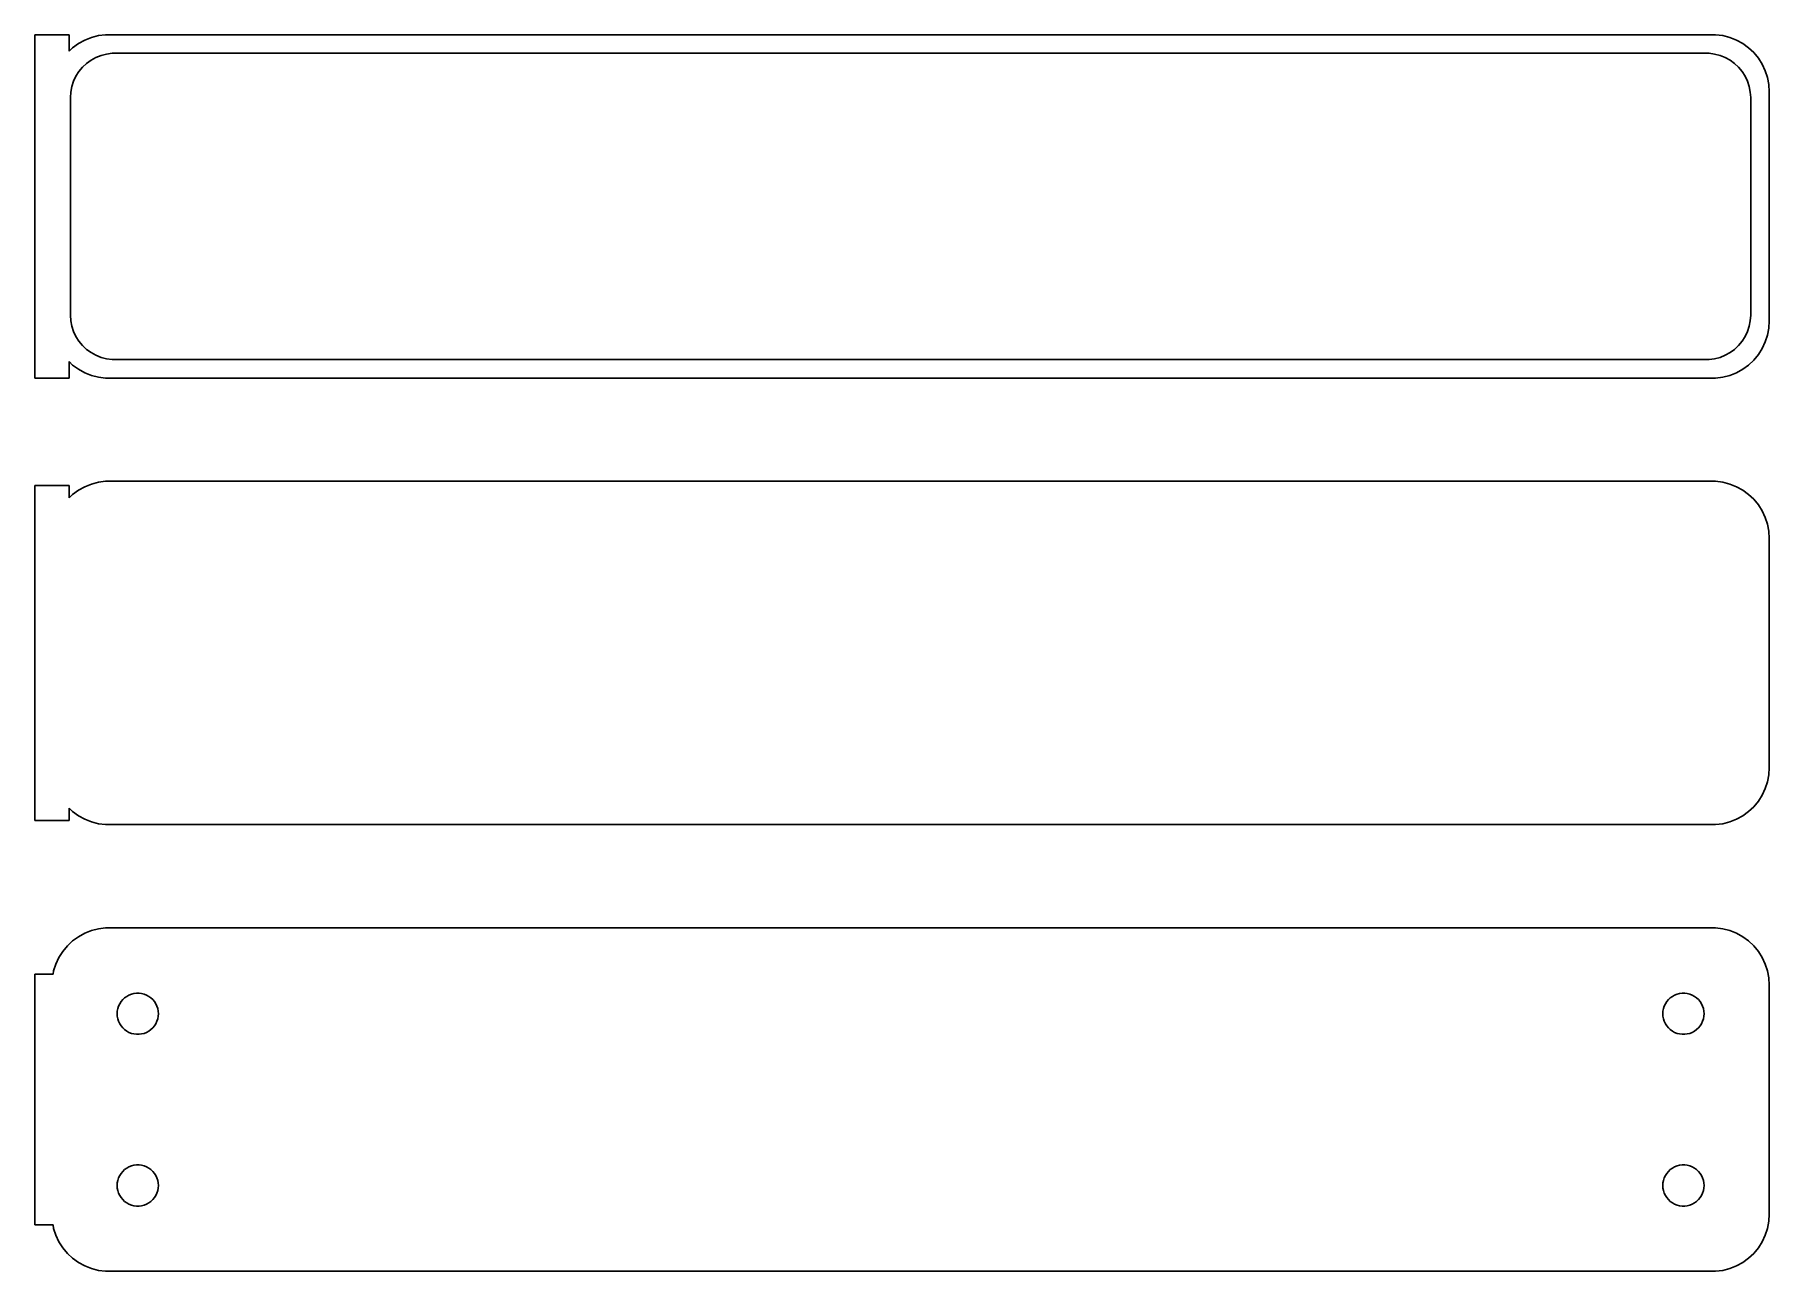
# Model space of a CAD drawing. Header units: metres. Extents: x -76 to 75, y 63 to 171.
import ezdxf

# ---------------------------------------------------------------- set-up
doc = ezdxf.new("R2010")
doc.units = ezdxf.units.M

msp = doc.modelspace()

# ---------------------------------------------------------------- linework, layer by layer
for p, q in [((-73.5, 170.99), (-76.5, 170.99)), ((-76.5, 170.99), (-76.5, 141.01)), ((-73.5, 169.559), (-73.5, 170.99)), ((-73.1871, 169.853), (-73.5, 169.559)), ((-72.6791, 170.222), (-73.1871, 169.853)), ((-72.1289, 170.524), (-72.6791, 170.222)), ((-71.5451, 170.755), (-72.1289, 170.524)), ((-70.9369, 170.911), (-71.5451, 170.755)), ((-70.3139, 170.99), (-70.9369, 170.911)), ((70.3139, 170.99), (-70.3139, 170.99)), ((70.9369, 170.911), (70.3139, 170.99)), ((71.5451, 170.755), (70.9369, 170.911)), ((72.1289, 170.524), (71.5451, 170.755)), ((72.6791, 170.222), (72.1289, 170.524)), ((73.1871, 169.853), (72.6791, 170.222)), ((73.6448, 169.423), (73.1871, 169.853)), ((-72.323, 168.151), (-71.9685, 168.484)), ((-71.9685, 168.484), (-71.5751, 168.77)), ((-71.5751, 168.77), (-71.1489, 169.004)), ((-71.1489, 169.004), (-70.6967, 169.183)), ((-70.6967, 169.183), (-70.2256, 169.304)), ((-70.2256, 169.304), (-69.7432, 169.365)), ((-69.7432, 169.365), (69.7432, 169.365)), ((69.7432, 169.365), (70.2256, 169.304)), ((70.2256, 169.304), (70.6967, 169.183)), ((70.6967, 169.183), (71.1489, 169.004)), ((71.1489, 169.004), (71.5751, 168.77)), ((71.5751, 168.77), (71.9685, 168.484)), ((71.9685, 168.484), (72.323, 168.151)), ((74.0451, 168.939), (73.6448, 169.423)), ((74.3815, 168.409), (74.0451, 168.939)), ((74.6489, 167.841), (74.3815, 168.409)), ((-73.251, 166.463), (-73.1007, 166.926)), ((-73.1007, 166.926), (-72.8936, 167.366)), ((-72.8936, 167.366), (-72.633, 167.776)), ((-72.633, 167.776), (-72.323, 168.151)), ((72.323, 168.151), (72.633, 167.776)), ((72.633, 167.776), (72.8936, 167.366)), ((72.8936, 167.366), (73.1007, 166.926)), ((73.1007, 166.926), (73.251, 166.463)), ((74.8429, 167.243), (74.6489, 167.841)), ((74.9606, 166.627), (74.8429, 167.243)), ((-73.3726, 165.5), (-73.3421, 165.985)), ((-73.3726, 146.5), (-73.3726, 165.5)), ((-73.3421, 165.985), (-73.251, 166.463)), ((73.251, 166.463), (73.3421, 165.985)), ((73.3421, 165.985), (73.3726, 165.5)), ((73.3726, 165.5), (73.3726, 146.5)), ((75, 166), (74.9606, 166.627)), ((75, 146), (75, 166)), ((-73.3421, 146.015), (-73.3726, 146.5)), ((-73.251, 145.537), (-73.3421, 146.015)), ((-73.1007, 145.074), (-73.251, 145.537)), ((73.251, 145.537), (73.1007, 145.074)), ((73.3421, 146.015), (73.251, 145.537)), ((73.3726, 146.5), (73.3421, 146.015)), ((74.9606, 145.373), (75, 146)), ((-72.8936, 144.634), (-73.1007, 145.074)), ((-72.633, 144.224), (-72.8936, 144.634)), ((-72.323, 143.849), (-72.633, 144.224)), ((72.633, 144.224), (72.323, 143.849)), ((72.8936, 144.634), (72.633, 144.224)), ((73.1007, 145.074), (72.8936, 144.634)), ((74.3815, 143.591), (74.6489, 144.159)), ((74.6489, 144.159), (74.8429, 144.757)), ((74.8429, 144.757), (74.9606, 145.373)), ((-73.5, 142.441), (-73.1871, 142.147)), ((-73.5, 141.01), (-73.5, 142.441)), ((-71.9685, 143.516), (-72.323, 143.849)), ((-71.5751, 143.23), (-71.9685, 143.516)), ((-71.1489, 142.996), (-71.5751, 143.23)), ((-70.6967, 142.817), (-71.1489, 142.996)), ((-70.2256, 142.696), (-70.6967, 142.817)), ((-69.7432, 142.635), (-70.2256, 142.696)), ((69.7432, 142.635), (-69.7432, 142.635)), ((70.2256, 142.696), (69.7432, 142.635)), ((70.6967, 142.817), (70.2256, 142.696)), ((71.1489, 142.996), (70.6967, 142.817)), ((71.5751, 143.23), (71.1489, 142.996)), ((71.9685, 143.516), (71.5751, 143.23)), ((72.323, 143.849), (71.9685, 143.516)), ((73.1871, 142.147), (73.6448, 142.577)), ((73.6448, 142.577), (74.0451, 143.061)), ((74.0451, 143.061), (74.3815, 143.591)), ((-76.5, 141.01), (-73.5, 141.01)), ((-73.1871, 142.147), (-72.6791, 141.778)), ((-72.6791, 141.778), (-72.1289, 141.476)), ((-72.1289, 141.476), (-71.5451, 141.245)), ((-71.5451, 141.245), (-70.9369, 141.089)), ((-70.9369, 141.089), (-70.3139, 141.01)), ((-70.3139, 141.01), (70.3139, 141.01)), ((70.3139, 141.01), (70.9369, 141.089)), ((70.9369, 141.089), (71.5451, 141.245)), ((71.5451, 141.245), (72.1289, 141.476)), ((72.1289, 141.476), (72.6791, 141.778)), ((72.6791, 141.778), (73.1871, 142.147)), ((-70.9369, 131.911), (-71.5451, 131.755)), ((-70.3139, 131.99), (-70.9369, 131.911)), ((70.3139, 131.99), (-70.3139, 131.99)), ((70.9369, 131.911), (70.3139, 131.99)), ((71.5451, 131.755), (70.9369, 131.911)), ((-73.5, 131.615), (-76.5, 131.615)), ((-76.5, 131.615), (-76.5, 102.385)), ((-73.5, 130.559), (-73.5, 131.615)), ((-73.1871, 130.853), (-73.5, 130.559)), ((-72.6791, 131.222), (-73.1871, 130.853)), ((-72.1289, 131.524), (-72.6791, 131.222)), ((-71.5451, 131.755), (-72.1289, 131.524)), ((72.1289, 131.524), (71.5451, 131.755)), ((72.6791, 131.222), (72.1289, 131.524)), ((73.1871, 130.853), (72.6791, 131.222)), ((73.6448, 130.423), (73.1871, 130.853)), ((74.0451, 129.939), (73.6448, 130.423)), ((74.3815, 129.409), (74.0451, 129.939)), ((74.6489, 128.841), (74.3815, 129.409)), ((74.8429, 128.243), (74.6489, 128.841)), ((74.9606, 127.627), (74.8429, 128.243)), ((75, 127), (74.9606, 127.627)), ((75, 107), (75, 127)), ((74.8429, 105.757), (74.9606, 106.373)), ((74.9606, 106.373), (75, 107)), ((74.0451, 104.061), (74.3815, 104.591)), ((74.3815, 104.591), (74.6489, 105.159)), ((74.6489, 105.159), (74.8429, 105.757)), ((-73.5, 102.385), (-73.5, 103.441)), ((-73.5, 103.441), (-73.1871, 103.147)), ((-73.1871, 103.147), (-72.6791, 102.778)), ((72.6791, 102.778), (73.1871, 103.147)), ((73.1871, 103.147), (73.6448, 103.577)), ((73.6448, 103.577), (74.0451, 104.061)), ((-76.5, 102.385), (-73.5, 102.385)), ((-72.6791, 102.778), (-72.1289, 102.476)), ((-72.1289, 102.476), (-71.5451, 102.245)), ((-71.5451, 102.245), (-70.9369, 102.089)), ((-70.9369, 102.089), (-70.3139, 102.01)), ((-70.3139, 102.01), (70.3139, 102.01)), ((70.3139, 102.01), (70.9369, 102.089)), ((70.9369, 102.089), (71.5451, 102.245)), ((71.5451, 102.245), (72.1289, 102.476)), ((72.1289, 102.476), (72.6791, 102.778)), ((-72.1289, 92.5241), (-72.6791, 92.2216)), ((-71.5451, 92.7553), (-72.1289, 92.5241)), ((-70.9369, 92.9114), (-71.5451, 92.7553)), ((-70.3139, 92.9901), (-70.9369, 92.9114)), ((70.3139, 92.9901), (-70.3139, 92.9901)), ((70.9369, 92.9114), (70.3139, 92.9901)), ((71.5451, 92.7553), (70.9369, 92.9114)), ((72.1289, 92.5241), (71.5451, 92.7553)), ((72.6791, 92.2216), (72.1289, 92.5241)), ((-74.0451, 90.9389), (-74.3815, 90.4088)), ((-73.6448, 91.4227), (-74.0451, 90.9389)), ((-73.1871, 91.8526), (-73.6448, 91.4227)), ((-72.6791, 92.2216), (-73.1871, 91.8526)), ((73.1871, 91.8526), (72.6791, 92.2216)), ((73.6448, 91.4227), (73.1871, 91.8526)), ((74.0451, 90.9389), (73.6448, 91.4227)), ((74.3815, 90.4088), (74.0451, 90.9389)), ((-74.6489, 89.8406), (-74.8429, 89.2434)), ((-74.3815, 90.4088), (-74.6489, 89.8406)), ((74.6489, 89.8406), (74.3815, 90.4088)), ((74.8429, 89.2434), (74.6489, 89.8406)), ((-74.9, 88.9442), (-76.5, 88.9442)), ((-76.5, 88.9442), (-76.5, 67.0558)), ((-74.8429, 89.2434), (-74.9, 88.9442)), ((74.9606, 88.6267), (74.8429, 89.2434)), ((75, 88), (74.9606, 88.6267)), ((75, 68), (75, 88)), ((-69.1736, 86.1626), (-69.0773, 86.3671)), ((-69.0773, 86.3671), (-68.9562, 86.558)), ((-68.9562, 86.558), (-68.8121, 86.7322)), ((-68.8121, 86.7322), (-68.6474, 86.8869)), ((-68.6474, 86.8869), (-68.4645, 87.0198)), ((-68.4645, 87.0198), (-68.2664, 87.1287)), ((-68.2664, 87.1287), (-68.0562, 87.2119)), ((-68.0562, 87.2119), (-67.8373, 87.2681)), ((-67.8373, 87.2681), (-67.613, 87.2964)), ((-67.613, 87.2964), (-67.387, 87.2964)), ((-67.387, 87.2964), (-67.1627, 87.2681)), ((-67.1627, 87.2681), (-66.9438, 87.2119)), ((-66.9438, 87.2119), (-66.7336, 87.1287)), ((-66.7336, 87.1287), (-66.5355, 87.0198)), ((-66.5355, 87.0198), (-66.3526, 86.8869)), ((-66.3526, 86.8869), (-66.1879, 86.7322)), ((-66.1879, 86.7322), (-66.0438, 86.558)), ((-66.0438, 86.558), (-65.9226, 86.3671)), ((-65.9226, 86.3671), (-65.8264, 86.1626)), ((65.8264, 86.1626), (65.9226, 86.3671)), ((65.9226, 86.3671), (66.0438, 86.558)), ((66.0438, 86.558), (66.1879, 86.7322)), ((66.1879, 86.7322), (66.3526, 86.8869)), ((66.3526, 86.8869), (66.5355, 87.0198)), ((66.5355, 87.0198), (66.7336, 87.1287)), ((66.7336, 87.1287), (66.9438, 87.2119)), ((66.9438, 87.2119), (67.1627, 87.2681)), ((67.1627, 87.2681), (67.387, 87.2964)), ((67.387, 87.2964), (67.613, 87.2964)), ((67.613, 87.2964), (67.8373, 87.2681)), ((67.8373, 87.2681), (68.0562, 87.2119)), ((68.0562, 87.2119), (68.2664, 87.1287)), ((68.2664, 87.1287), (68.4645, 87.0198)), ((68.4645, 87.0198), (68.6474, 86.8869)), ((68.6474, 86.8869), (68.8121, 86.7322)), ((68.8121, 86.7322), (68.9562, 86.558)), ((68.9562, 86.558), (69.0773, 86.3671)), ((69.0773, 86.3671), (69.1736, 86.1626)), ((-69.3, 85.5), (-69.2858, 85.7256)), ((-69.2858, 85.2744), (-69.3, 85.5)), ((-69.2858, 85.7256), (-69.2434, 85.9476)), ((-69.2434, 85.0524), (-69.2858, 85.2744)), ((-69.2434, 85.9476), (-69.1736, 86.1626)), ((-69.1736, 84.8374), (-69.2434, 85.0524)), ((-65.8264, 86.1626), (-65.7565, 85.9476)), ((-65.7565, 85.0524), (-65.8264, 84.8374)), ((-65.7565, 85.9476), (-65.7142, 85.7256)), ((-65.7142, 85.2744), (-65.7565, 85.0524)), ((-65.7142, 85.7256), (-65.7, 85.5)), ((-65.7, 85.5), (-65.7142, 85.2744)), ((65.7, 85.5), (65.7142, 85.7256)), ((65.7142, 85.2744), (65.7, 85.5)), ((65.7142, 85.7256), (65.7565, 85.9476)), ((65.7565, 85.0524), (65.7142, 85.2744)), ((65.7565, 85.9476), (65.8264, 86.1626)), ((65.8264, 84.8374), (65.7565, 85.0524)), ((69.1736, 86.1626), (69.2434, 85.9476)), ((69.2434, 85.0524), (69.1736, 84.8374)), ((69.2434, 85.9476), (69.2858, 85.7256)), ((69.2858, 85.2744), (69.2434, 85.0524)), ((69.2858, 85.7256), (69.3, 85.5)), ((69.3, 85.5), (69.2858, 85.2744)), ((-69.0773, 84.6328), (-69.1736, 84.8374)), ((-68.9562, 84.442), (-69.0773, 84.6328)), ((-68.8121, 84.2678), (-68.9562, 84.442)), ((-68.6474, 84.1131), (-68.8121, 84.2678)), ((-68.4645, 83.9802), (-68.6474, 84.1131)), ((-68.2664, 83.8713), (-68.4645, 83.9802)), ((-68.0562, 83.7881), (-68.2664, 83.8713)), ((-67.8373, 83.7319), (-68.0562, 83.7881)), ((-67.613, 83.7036), (-67.8373, 83.7319)), ((-67.387, 83.7036), (-67.613, 83.7036)), ((-67.1627, 83.7319), (-67.387, 83.7036)), ((-66.9438, 83.7881), (-67.1627, 83.7319)), ((-66.7336, 83.8713), (-66.9438, 83.7881)), ((-66.5355, 83.9802), (-66.7336, 83.8713)), ((-66.3526, 84.1131), (-66.5355, 83.9802)), ((-66.1879, 84.2678), (-66.3526, 84.1131)), ((-66.0438, 84.442), (-66.1879, 84.2678)), ((-65.9226, 84.6328), (-66.0438, 84.442)), ((-65.8264, 84.8374), (-65.9226, 84.6328)), ((65.9226, 84.6328), (65.8264, 84.8374)), ((66.0438, 84.442), (65.9226, 84.6328)), ((66.1879, 84.2678), (66.0438, 84.442)), ((66.3526, 84.1131), (66.1879, 84.2678)), ((66.5355, 83.9802), (66.3526, 84.1131)), ((66.7336, 83.8713), (66.5355, 83.9802)), ((66.9438, 83.7881), (66.7336, 83.8713)), ((67.1627, 83.7319), (66.9438, 83.7881)), ((67.387, 83.7036), (67.1627, 83.7319)), ((67.613, 83.7036), (67.387, 83.7036)), ((67.8373, 83.7319), (67.613, 83.7036)), ((68.0562, 83.7881), (67.8373, 83.7319)), ((68.2664, 83.8713), (68.0562, 83.7881)), ((68.4645, 83.9802), (68.2664, 83.8713)), ((68.6474, 84.1131), (68.4645, 83.9802)), ((68.8121, 84.2678), (68.6474, 84.1131)), ((68.9562, 84.442), (68.8121, 84.2678)), ((69.0773, 84.6328), (68.9562, 84.442)), ((69.1736, 84.8374), (69.0773, 84.6328)), ((-69.1736, 71.1626), (-69.0773, 71.3672)), ((-69.0773, 71.3672), (-68.9562, 71.558)), ((-68.9562, 71.558), (-68.8121, 71.7322)), ((-68.8121, 71.7322), (-68.6474, 71.8869)), ((-68.6474, 71.8869), (-68.4645, 72.0198)), ((-68.4645, 72.0198), (-68.2664, 72.1287)), ((-68.2664, 72.1287), (-68.0562, 72.2119)), ((-68.0562, 72.2119), (-67.8373, 72.2681)), ((-67.8373, 72.2681), (-67.613, 72.2964)), ((-67.613, 72.2964), (-67.387, 72.2964)), ((-67.387, 72.2964), (-67.1627, 72.2681)), ((-67.1627, 72.2681), (-66.9438, 72.2119)), ((-66.9438, 72.2119), (-66.7336, 72.1287)), ((-66.7336, 72.1287), (-66.5355, 72.0198)), ((-66.5355, 72.0198), (-66.3526, 71.8869)), ((-66.3526, 71.8869), (-66.1879, 71.7322)), ((-66.1879, 71.7322), (-66.0438, 71.558)), ((-66.0438, 71.558), (-65.9226, 71.3672)), ((-65.9226, 71.3672), (-65.8264, 71.1626)), ((65.8264, 71.1626), (65.9226, 71.3672)), ((65.9226, 71.3672), (66.0438, 71.558)), ((66.0438, 71.558), (66.1879, 71.7322)), ((66.1879, 71.7322), (66.3526, 71.8869)), ((66.3526, 71.8869), (66.5355, 72.0198)), ((66.5355, 72.0198), (66.7336, 72.1287)), ((66.7336, 72.1287), (66.9438, 72.2119)), ((66.9438, 72.2119), (67.1627, 72.2681)), ((67.1627, 72.2681), (67.387, 72.2964)), ((67.387, 72.2964), (67.613, 72.2964)), ((67.613, 72.2964), (67.8373, 72.2681)), ((67.8373, 72.2681), (68.0562, 72.2119)), ((68.0562, 72.2119), (68.2664, 72.1287)), ((68.2664, 72.1287), (68.4645, 72.0198)), ((68.4645, 72.0198), (68.6474, 71.8869)), ((68.6474, 71.8869), (68.8121, 71.7322)), ((68.8121, 71.7322), (68.9562, 71.558)), ((68.9562, 71.558), (69.0773, 71.3672)), ((69.0773, 71.3672), (69.1736, 71.1626)), ((-69.3, 70.5), (-69.2858, 70.7256)), ((-69.2858, 70.2744), (-69.3, 70.5)), ((-69.2858, 70.7256), (-69.2434, 70.9476)), ((-69.2434, 70.0524), (-69.2858, 70.2744)), ((-69.2434, 70.9476), (-69.1736, 71.1626)), ((-69.1736, 69.8374), (-69.2434, 70.0524)), ((-69.0773, 69.6329), (-69.1736, 69.8374)), ((-65.8264, 69.8374), (-65.9226, 69.6329)), ((-65.8264, 71.1626), (-65.7565, 70.9476)), ((-65.7565, 70.0524), (-65.8264, 69.8374)), ((-65.7565, 70.9476), (-65.7142, 70.7256)), ((-65.7142, 70.2744), (-65.7565, 70.0524)), ((-65.7142, 70.7256), (-65.7, 70.5)), ((-65.7, 70.5), (-65.7142, 70.2744)), ((65.7, 70.5), (65.7142, 70.7256)), ((65.7142, 70.2744), (65.7, 70.5)), ((65.7142, 70.7256), (65.7565, 70.9476)), ((65.7565, 70.0524), (65.7142, 70.2744)), ((65.7565, 70.9476), (65.8264, 71.1626)), ((65.8264, 69.8374), (65.7565, 70.0524)), ((65.9226, 69.6329), (65.8264, 69.8374)), ((69.1736, 69.8374), (69.0773, 69.6329)), ((69.1736, 71.1626), (69.2434, 70.9476)), ((69.2434, 70.0524), (69.1736, 69.8374)), ((69.2434, 70.9476), (69.2858, 70.7256)), ((69.2858, 70.2744), (69.2434, 70.0524)), ((69.2858, 70.7256), (69.3, 70.5)), ((69.3, 70.5), (69.2858, 70.2744)), ((-68.9562, 69.442), (-69.0773, 69.6329)), ((-68.8121, 69.2678), (-68.9562, 69.442)), ((-68.6474, 69.1131), (-68.8121, 69.2678)), ((-68.4645, 68.9802), (-68.6474, 69.1131)), ((-68.2664, 68.8713), (-68.4645, 68.9802)), ((-68.0562, 68.7881), (-68.2664, 68.8713)), ((-67.8373, 68.7319), (-68.0562, 68.7881)), ((-67.613, 68.7036), (-67.8373, 68.7319)), ((-67.387, 68.7036), (-67.613, 68.7036)), ((-67.1627, 68.7319), (-67.387, 68.7036)), ((-66.9438, 68.7881), (-67.1627, 68.7319)), ((-66.7336, 68.8713), (-66.9438, 68.7881)), ((-66.5355, 68.9802), (-66.7336, 68.8713)), ((-66.3526, 69.1131), (-66.5355, 68.9802)), ((-66.1879, 69.2678), (-66.3526, 69.1131)), ((-66.0438, 69.442), (-66.1879, 69.2678)), ((-65.9226, 69.6329), (-66.0438, 69.442)), ((66.0438, 69.442), (65.9226, 69.6329)), ((66.1879, 69.2678), (66.0438, 69.442)), ((66.3526, 69.1131), (66.1879, 69.2678)), ((66.5355, 68.9802), (66.3526, 69.1131)), ((66.7336, 68.8713), (66.5355, 68.9802)), ((66.9438, 68.7881), (66.7336, 68.8713)), ((67.1627, 68.7319), (66.9438, 68.7881)), ((67.387, 68.7036), (67.1627, 68.7319)), ((67.613, 68.7036), (67.387, 68.7036)), ((67.8373, 68.7319), (67.613, 68.7036)), ((68.0562, 68.7881), (67.8373, 68.7319)), ((68.2664, 68.8713), (68.0562, 68.7881)), ((68.4645, 68.9802), (68.2664, 68.8713)), ((68.6474, 69.1131), (68.4645, 68.9802)), ((68.8121, 69.2678), (68.6474, 69.1131)), ((68.9562, 69.442), (68.8121, 69.2678)), ((69.0773, 69.6329), (68.9562, 69.442)), ((-76.5, 67.0558), (-74.9, 67.0558)), ((-74.9, 67.0558), (-74.8429, 66.7566)), ((-74.8429, 66.7566), (-74.6489, 66.1594)), ((74.6489, 66.1594), (74.8429, 66.7566)), ((74.8429, 66.7566), (74.9606, 67.3733)), ((74.9606, 67.3733), (75, 68)), ((-74.6489, 66.1594), (-74.3815, 65.5912)), ((-74.3815, 65.5912), (-74.0451, 65.0611)), ((74.0451, 65.0611), (74.3815, 65.5912)), ((74.3815, 65.5912), (74.6489, 66.1594)), ((-74.0451, 65.0611), (-73.6448, 64.5773)), ((-73.6448, 64.5773), (-73.1871, 64.1474)), ((-73.1871, 64.1474), (-72.6791, 63.7784)), ((-72.6791, 63.7784), (-72.1289, 63.4759)), ((72.1289, 63.4759), (72.6791, 63.7784)), ((72.6791, 63.7784), (73.1871, 64.1474)), ((73.1871, 64.1474), (73.6448, 64.5773)), ((73.6448, 64.5773), (74.0451, 65.0611)), ((-72.1289, 63.4759), (-71.5451, 63.2447)), ((-71.5451, 63.2447), (-70.9369, 63.0886)), ((-70.9369, 63.0886), (-70.3139, 63.0099)), ((-70.3139, 63.0099), (70.3139, 63.0099)), ((70.3139, 63.0099), (70.9369, 63.0886)), ((70.9369, 63.0886), (71.5451, 63.2447)), ((71.5451, 63.2447), (72.1289, 63.4759))]:
    msp.add_line(p, q)

doc.saveas('drawing.dxf')
